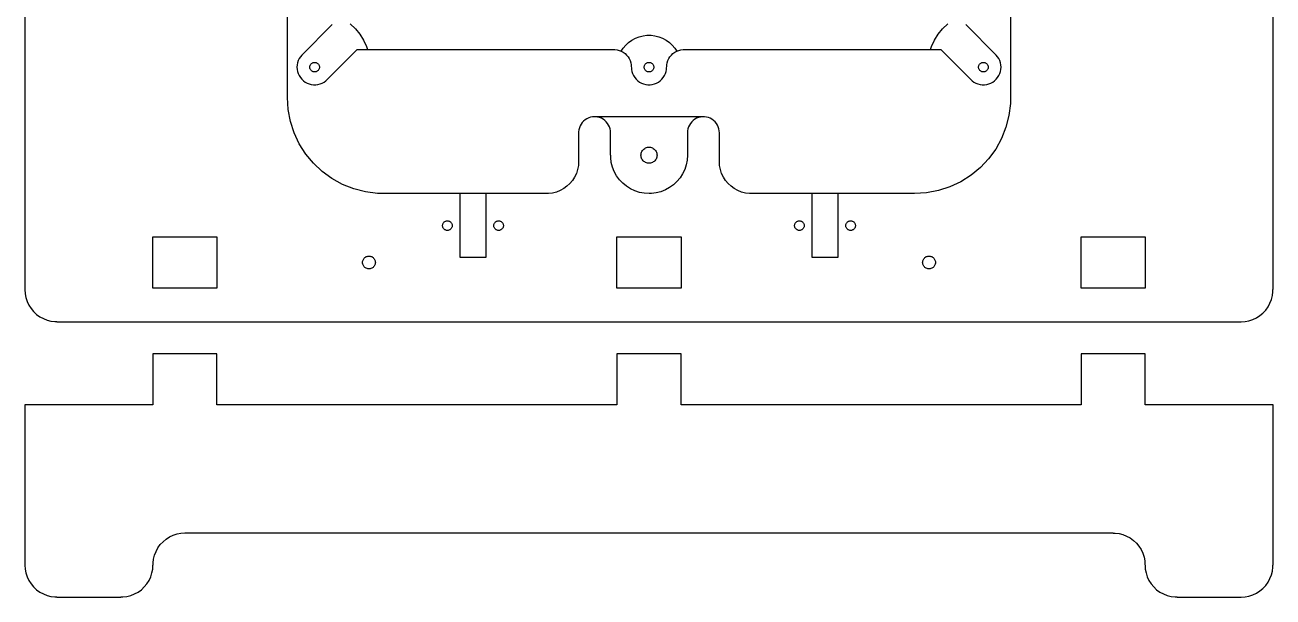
# Model space of a CAD drawing. Header units: millimetres. Extents: x -400 to 400, y 10 to 536.
# Drawn here: x 10 to 400, y 10 to 188.7 of the extents above; entities that cross this region are included whole.
import ezdxf

# ---------------------------------------------------------------- set-up
doc = ezdxf.new("R2010")
doc.units = ezdxf.units.MM
doc.layers.add('iTopie_plates-LaserCut_2x0.25in_thickness_2x400mm_2x380mm_2x330mm_rods_wide-triangle-holes.dxf_layer_1', color=1, linetype='Continuous')
doc.layers.add('iTopie_plates-LaserCut_2x0.25in_thickness_2x400mm_2x380mm_2x330mm_rods_wide-triangle-holes.dxf_layer_2', color=2, linetype='Continuous')

msp = doc.modelspace()

# ---------------------------------------------------------------- linework, layer by layer
at = {"layer": 'iTopie_plates-LaserCut_2x0.25in_thickness_2x400mm_2x380mm_2x330mm_rods_wide-triangle-holes.dxf_layer_1'}
for points in [[(318, 466), (318, 166), (318, 166), (317.941, 166), (317.941, 166), (317.941, 164.116), (317.941, 164.116), (317.469, 160.379), (317.469, 160.379), (316.532, 156.729), (316.532, 156.729), (315.145, 153.227), (315.145, 153.227), (313.33, 149.925), (313.33, 149.925), (311.115, 146.877), (311.115, 146.877), (308.536, 144.131), (308.536, 144.131), (305.634, 141.729), (305.634, 141.729), (302.453, 139.711), (302.453, 139.711), (299.044, 138.107), (299.044, 138.107), (295.461, 136.942), (295.461, 136.942), (291.76, 136.237), (291.76, 136.237), (288, 136), (288, 136), (237, 136), (237, 136), (237, 136.02), (237, 136.02), (236.372, 136.02), (236.372, 136.02), (235.126, 136.177), (235.126, 136.177), (233.91, 136.489), (233.91, 136.489), (232.742, 136.952), (232.742, 136.952), (231.642, 137.557), (231.642, 137.557), (230.626, 138.295), (230.626, 138.295), (229.71, 139.155), (229.71, 139.155), (228.91, 140.122), (228.91, 140.122), (228.237, 141.182), (228.237, 141.182), (227.702, 142.319), (227.702, 142.319), (227.314, 143.513), (227.314, 143.513), (227.079, 144.747), (227.079, 144.747), (227, 146), (227, 146), (227, 155), (227, 155), (226.961, 155.627), (226.961, 155.627), (226.843, 156.243), (226.843, 156.243), (226.649, 156.841), (226.649, 156.841), (226.382, 157.409), (226.382, 157.409), (226.045, 157.939), (226.045, 157.939), (225.645, 158.423), (225.645, 158.423), (225.187, 158.853), (225.187, 158.853), (224.679, 159.222), (224.679, 159.222), (224.129, 159.524), (224.129, 159.524), (223.545, 159.755), (223.545, 159.755), (222.937, 159.911), (222.937, 159.911), (222.314, 159.99), (222.314, 159.99), (222, 159.99), (222, 159.99), (222, 160), (222, 160), (188, 160), (188, 160), (187.373, 159.961), (187.373, 159.961), (186.757, 159.843), (186.757, 159.843), (186.159, 159.649), (186.159, 159.649), (185.591, 159.382), (185.591, 159.382), (185.061, 159.045), (185.061, 159.045), (184.577, 158.645), (184.577, 158.645), (184.147, 158.187), (184.147, 158.187), (183.778, 157.679), (183.778, 157.679), (183.476, 157.129), (183.476, 157.129), (183.245, 156.545), (183.245, 156.545), (183.089, 155.937), (183.089, 155.937), (183.01, 155.314), (183.01, 155.314), (183.01, 155), (183.01, 155), (183, 155), (183, 155), (183, 146), (183, 146), (182.921, 144.747), (182.921, 144.747), (182.686, 143.513), (182.686, 143.513), (182.298, 142.319), (182.298, 142.319), (181.763, 141.182), (181.763, 141.182), (181.09, 140.122), (181.09, 140.122), (180.29, 139.155), (180.29, 139.155), (179.374, 138.295), (179.374, 138.295), (178.358, 137.557), (178.358, 137.557), (177.258, 136.952), (177.258, 136.952), (176.09, 136.489), (176.09, 136.489), (174.874, 136.177), (174.874, 136.177), (173.628, 136.02), (173.628, 136.02), (173, 136.02), (173, 136.02), (173, 136), (173, 136), (122, 136)], [(122, 136), (122, 136.059), (122, 136.059), (120.116, 136.059), (120.116, 136.059), (116.379, 136.531), (116.379, 136.531), (112.729, 137.468), (112.729, 137.468), (109.227, 138.855), (109.227, 138.855), (105.925, 140.67), (105.925, 140.67), (102.877, 142.885), (102.877, 142.885), (100.131, 145.464), (100.131, 145.464), (97.7295, 148.366), (97.7295, 148.366), (95.7108, 151.547), (95.7108, 151.547), (94.1067, 154.956), (94.1067, 154.956), (92.9425, 158.539), (92.9425, 158.539), (92.2366, 162.24), (92.2366, 162.24), (92, 166), (92, 166), (92, 427.6)], [(10, 382), (10, 106), (10, 106), (10.0788, 104.747), (10.0788, 104.747), (10.3142, 103.513), (10.3142, 103.513), (10.7022, 102.319), (10.7022, 102.319), (11.2369, 101.182), (11.2369, 101.182), (11.9098, 100.122), (11.9098, 100.122), (12.7103, 99.1545), (12.7103, 99.1545), (13.6257, 98.2949), (13.6257, 98.2949), (14.6417, 97.5567), (14.6417, 97.5567), (15.7422, 96.9517), (15.7422, 96.9517), (16.9098, 96.4894), (16.9098, 96.4894), (18.1262, 96.1771), (18.1262, 96.1771), (19.3721, 96.0197), (19.3721, 96.0197), (20, 96.0197), (20, 96.0197), (20, 96), (20, 96), (390, 96), (390, 96), (391.253, 96.0788)], [(391.253, 96.0788), (392.487, 96.3141), (392.487, 96.3141), (393.681, 96.7022), (393.681, 96.7022), (394.818, 97.2369), (394.818, 97.2369), (395.878, 97.9098), (395.878, 97.9098), (396.845, 98.7103), (396.845, 98.7103), (397.705, 99.6257), (397.705, 99.6257), (398.443, 100.642), (398.443, 100.642), (399.048, 101.742), (399.048, 101.742), (399.511, 102.91), (399.511, 102.91), (399.823, 104.126), (399.823, 104.126), (399.98, 105.372), (399.98, 105.372), (399.98, 106), (399.98, 106), (400, 106), (400, 106), (400, 382)], [(106, 188.774), (96.4907, 179.265), (96.4907, 179.265), (96.0504, 178.733), (96.0504, 178.733), (95.6803, 178.15), (95.6803, 178.15), (95.3862, 177.525), (95.3862, 177.525), (95.1728, 176.868), (95.1728, 176.868), (95.0434, 176.189), (95.0434, 176.189), (95, 175.5), (95, 175.5), (95.0434, 174.811), (95.0434, 174.811), (95.1728, 174.132), (95.1728, 174.132), (95.3862, 173.475), (95.3862, 173.475), (95.6803, 172.85), (95.6803, 172.85), (96.0504, 172.267), (96.0504, 172.267), (96.4907, 171.735), (96.4907, 171.735), (96.9942, 171.262), (96.9942, 171.262), (97.5529, 170.856), (97.5529, 170.856), (98.1582, 170.523), (98.1582, 170.523), (98.8004, 170.269), (98.8004, 170.269), (99.4694, 170.097), (99.4694, 170.097), (100.155, 170.011), (100.155, 170.011), (100.845, 170.011), (100.845, 170.011), (101.531, 170.097)], [(101.531, 170.097), (102.2, 170.269), (102.2, 170.269), (102.842, 170.523), (102.842, 170.523), (103.447, 170.856), (103.447, 170.856), (104.006, 171.262), (104.006, 171.262), (104.509, 171.735), (104.509, 171.735), (113.774, 181), (113.774, 181), (194, 181), (194, 181), (194, 180.989), (194, 180.989), (194.345, 180.989), (194.345, 180.989), (195.031, 180.903), (195.031, 180.903), (195.7, 180.731), (195.7, 180.731), (196.342, 180.477), (196.342, 180.477), (196.947, 180.144), (196.947, 180.144), (197.506, 179.738), (197.506, 179.738), (198.009, 179.265), (198.009, 179.265), (198.45, 178.733), (198.45, 178.733), (198.82, 178.15), (198.82, 178.15), (199.114, 177.525), (199.114, 177.525), (199.327, 176.868), (199.327, 176.868), (199.457, 176.189), (199.457, 176.189), (199.543, 174.811), (199.543, 174.811), (199.673, 174.132), (199.673, 174.132), (199.886, 173.475), (199.886, 173.475), (200.18, 172.85), (200.18, 172.85), (200.55, 172.267), (200.55, 172.267), (200.991, 171.735), (200.991, 171.735), (201.494, 171.262), (201.494, 171.262), (202.053, 170.856), (202.053, 170.856), (202.658, 170.523), (202.658, 170.523), (203.3, 170.269), (203.3, 170.269), (203.969, 170.097), (203.969, 170.097), (204.655, 170.011), (204.655, 170.011), (205.345, 170.011), (205.345, 170.011), (206.031, 170.097), (206.031, 170.097), (206.7, 170.269), (206.7, 170.269), (207.342, 170.523), (207.342, 170.523), (207.947, 170.856), (207.947, 170.856), (208.506, 171.262), (208.506, 171.262), (209.009, 171.735), (209.009, 171.735), (209.45, 172.267), (209.45, 172.267), (209.82, 172.85), (209.82, 172.85), (210.114, 173.475), (210.114, 173.475), (210.327, 174.132), (210.327, 174.132), (210.457, 174.811), (210.457, 174.811), (210.543, 176.189), (210.543, 176.189), (210.673, 176.868), (210.673, 176.868), (210.886, 177.525), (210.886, 177.525), (211.18, 178.15), (211.18, 178.15), (211.55, 178.733), (211.55, 178.733), (211.991, 179.265), (211.991, 179.265), (212.494, 179.738), (212.494, 179.738), (213.053, 180.144), (213.053, 180.144), (213.658, 180.477), (213.658, 180.477), (214.3, 180.731), (214.3, 180.731), (214.969, 180.903), (214.969, 180.903), (215.655, 180.989), (215.655, 180.989), (216, 180.989), (216, 180.989), (216, 181), (216, 181), (296.226, 181), (296.226, 181), (305.491, 171.735), (305.491, 171.735), (305.994, 171.262), (305.994, 171.262), (306.553, 170.856), (306.553, 170.856), (307.158, 170.523), (307.158, 170.523), (307.8, 170.269), (307.8, 170.269), (308.469, 170.097), (308.469, 170.097), (309.155, 170.011), (309.155, 170.011), (309.845, 170.011), (309.845, 170.011), (310.531, 170.097), (310.531, 170.097), (311.2, 170.269), (311.2, 170.269), (311.842, 170.523), (311.842, 170.523), (312.447, 170.856), (312.447, 170.856), (313.006, 171.262), (313.006, 171.262), (313.509, 171.735), (313.509, 171.735), (313.95, 172.267), (313.95, 172.267), (314.32, 172.85), (314.32, 172.85), (314.614, 173.475), (314.614, 173.475), (314.827, 174.132), (314.827, 174.132), (314.957, 174.811), (314.957, 174.811), (315, 175.5), (315, 175.5), (314.957, 176.189), (314.957, 176.189), (314.827, 176.868), (314.827, 176.868), (314.614, 177.525), (314.614, 177.525), (314.32, 178.15), (314.32, 178.15), (313.95, 178.733), (313.95, 178.733), (313.509, 179.265), (313.509, 179.265), (304, 188.774)], [(100.406, 174.003), (100.219, 174.027), (100.219, 174.027), (100.036, 174.073), (100.036, 174.073), (99.8613, 174.143), (99.8613, 174.143), (99.6963, 174.234), (99.6963, 174.234), (99.5439, 174.344), (99.5439, 174.344), (99.4065, 174.473), (99.4065, 174.473), (99.2865, 174.618), (99.2865, 174.618), (99.1855, 174.777), (99.1855, 174.777), (99.1053, 174.948), (99.1053, 174.948), (99.0471, 175.127), (99.0471, 175.127), (99.0118, 175.312), (99.0118, 175.312), (99, 175.5), (99, 175.5), (99.0118, 175.688), (99.0118, 175.688), (99.0471, 175.873), (99.0471, 175.873), (99.1053, 176.052), (99.1053, 176.052), (99.1855, 176.223), (99.1855, 176.223), (99.2865, 176.382), (99.2865, 176.382), (99.4065, 176.527), (99.4065, 176.527), (99.5439, 176.656), (99.5439, 176.656), (99.6963, 176.766), (99.6963, 176.766), (99.8613, 176.857), (99.8613, 176.857), (100.036, 176.927), (100.036, 176.927), (100.219, 176.973), (100.219, 176.973), (100.406, 176.997), (100.406, 176.997), (100.594, 176.997), (100.594, 176.997), (100.781, 176.973), (100.781, 176.973), (100.964, 176.927), (100.964, 176.927), (101.139, 176.857), (101.139, 176.857), (101.304, 176.766), (101.304, 176.766), (101.456, 176.656), (101.456, 176.656), (101.593, 176.527), (101.593, 176.527), (101.714, 176.382), (101.714, 176.382), (101.814, 176.223), (101.814, 176.223), (101.895, 176.052), (101.895, 176.052), (101.953, 175.873), (101.953, 175.873), (101.988, 175.688), (101.988, 175.688), (102, 175.5), (102, 175.5), (101.988, 175.312), (101.988, 175.312), (101.953, 175.127), (101.953, 175.127), (101.895, 174.948), (101.895, 174.948), (101.814, 174.777), (101.814, 174.777), (101.714, 174.618), (101.714, 174.618), (101.593, 174.473), (101.593, 174.473), (101.456, 174.344), (101.456, 174.344), (101.304, 174.234), (101.304, 174.234), (101.139, 174.143), (101.139, 174.143), (100.964, 174.073), (100.964, 174.073), (100.781, 174.027), (100.781, 174.027), (100.594, 174.003), (100.594, 174.003), (100.406, 174.003)], [(204.906, 174.003), (204.719, 174.027), (204.719, 174.027), (204.536, 174.073), (204.536, 174.073), (204.361, 174.143), (204.361, 174.143), (204.196, 174.234), (204.196, 174.234), (204.044, 174.344), (204.044, 174.344), (203.907, 174.473), (203.907, 174.473), (203.786, 174.618), (203.786, 174.618), (203.686, 174.777), (203.686, 174.777), (203.605, 174.948), (203.605, 174.948), (203.547, 175.127), (203.547, 175.127), (203.512, 175.312), (203.512, 175.312), (203.5, 175.5), (203.5, 175.5), (203.512, 175.688), (203.512, 175.688), (203.547, 175.873), (203.547, 175.873), (203.605, 176.052), (203.605, 176.052), (203.686, 176.223), (203.686, 176.223), (203.786, 176.382), (203.786, 176.382), (203.907, 176.527), (203.907, 176.527), (204.044, 176.656), (204.044, 176.656), (204.196, 176.766), (204.196, 176.766), (204.361, 176.857), (204.361, 176.857), (204.536, 176.927), (204.536, 176.927), (204.719, 176.973), (204.719, 176.973), (204.906, 176.997), (204.906, 176.997), (205.094, 176.997), (205.094, 176.997), (205.281, 176.973), (205.281, 176.973), (205.464, 176.927), (205.464, 176.927), (205.639, 176.857), (205.639, 176.857), (205.804, 176.766), (205.804, 176.766), (205.956, 176.656), (205.956, 176.656), (206.093, 176.527), (206.093, 176.527), (206.214, 176.382), (206.214, 176.382), (206.314, 176.223), (206.314, 176.223), (206.395, 176.052), (206.395, 176.052), (206.453, 175.873), (206.453, 175.873), (206.488, 175.688), (206.488, 175.688), (206.5, 175.5), (206.5, 175.5), (206.488, 175.312), (206.488, 175.312), (206.453, 175.127), (206.453, 175.127), (206.395, 174.948), (206.395, 174.948), (206.314, 174.777), (206.314, 174.777), (206.214, 174.618), (206.214, 174.618), (206.093, 174.473), (206.093, 174.473), (205.956, 174.344), (205.956, 174.344), (205.804, 174.234), (205.804, 174.234), (205.639, 174.143), (205.639, 174.143), (205.464, 174.073), (205.464, 174.073), (205.281, 174.027), (205.281, 174.027), (205.094, 174.003), (205.094, 174.003), (204.906, 174.003)], [(309.406, 174.003), (309.219, 174.027), (309.219, 174.027), (309.036, 174.073), (309.036, 174.073), (308.861, 174.143), (308.861, 174.143), (308.696, 174.234), (308.696, 174.234), (308.544, 174.344), (308.544, 174.344), (308.407, 174.473), (308.407, 174.473), (308.286, 174.618), (308.286, 174.618), (308.186, 174.777), (308.186, 174.777), (308.105, 174.948), (308.105, 174.948), (308.047, 175.127), (308.047, 175.127), (308.012, 175.312), (308.012, 175.312), (308, 175.5), (308, 175.5), (308.012, 175.688), (308.012, 175.688), (308.047, 175.873), (308.047, 175.873), (308.105, 176.052), (308.105, 176.052), (308.186, 176.223), (308.186, 176.223), (308.286, 176.382), (308.286, 176.382), (308.407, 176.527), (308.407, 176.527), (308.544, 176.656), (308.544, 176.656), (308.696, 176.766), (308.696, 176.766), (308.861, 176.857), (308.861, 176.857), (309.036, 176.927), (309.036, 176.927), (309.219, 176.973), (309.219, 176.973), (309.406, 176.997), (309.406, 176.997), (309.594, 176.997), (309.594, 176.997), (309.781, 176.973), (309.781, 176.973), (309.964, 176.927), (309.964, 176.927), (310.139, 176.857), (310.139, 176.857), (310.304, 176.766), (310.304, 176.766), (310.456, 176.656), (310.456, 176.656), (310.593, 176.527), (310.593, 176.527), (310.714, 176.382), (310.714, 176.382), (310.814, 176.223), (310.814, 176.223), (310.895, 176.052), (310.895, 176.052), (310.953, 175.873), (310.953, 175.873), (310.988, 175.688), (310.988, 175.688), (311, 175.5), (311, 175.5), (310.988, 175.312), (310.988, 175.312), (310.953, 175.127), (310.953, 175.127), (310.895, 174.948), (310.895, 174.948), (310.814, 174.777), (310.814, 174.777), (310.714, 174.618), (310.714, 174.618), (310.593, 174.473), (310.593, 174.473), (310.456, 174.344), (310.456, 174.344), (310.304, 174.234), (310.304, 174.234), (310.139, 174.143), (310.139, 174.143), (309.964, 174.073), (309.964, 174.073), (309.781, 174.027), (309.781, 174.027), (309.594, 174.003), (309.594, 174.003), (309.406, 174.003)], [(204.843, 145.505), (204.532, 145.544), (204.532, 145.544), (204.227, 145.622), (204.227, 145.622), (203.936, 145.738), (203.936, 145.738), (203.66, 145.889), (203.66, 145.889), (203.406, 146.074), (203.406, 146.074), (203.178, 146.289), (203.178, 146.289), (202.977, 146.531), (202.977, 146.531), (202.809, 146.796), (202.809, 146.796), (202.676, 147.08), (202.676, 147.08), (202.579, 147.378), (202.579, 147.378), (202.52, 147.687), (202.52, 147.687), (202.5, 148), (202.5, 148), (202.52, 148.313), (202.52, 148.313), (202.579, 148.622), (202.579, 148.622), (202.676, 148.92), (202.676, 148.92), (202.809, 149.204), (202.809, 149.204), (202.977, 149.469), (202.977, 149.469), (203.178, 149.711), (203.178, 149.711), (203.406, 149.926), (203.406, 149.926), (203.66, 150.111), (203.66, 150.111), (203.936, 150.262), (203.936, 150.262), (204.227, 150.378), (204.227, 150.378), (204.532, 150.456), (204.532, 150.456), (204.843, 150.495), (204.843, 150.495), (205.157, 150.495), (205.157, 150.495), (205.468, 150.456), (205.468, 150.456), (205.773, 150.378), (205.773, 150.378), (206.064, 150.262), (206.064, 150.262), (206.34, 150.111), (206.34, 150.111), (206.594, 149.926), (206.594, 149.926), (206.822, 149.711), (206.822, 149.711), (207.023, 149.469), (207.023, 149.469), (207.191, 149.204), (207.191, 149.204), (207.324, 148.92), (207.324, 148.92), (207.421, 148.622), (207.421, 148.622), (207.48, 148.313), (207.48, 148.313), (207.5, 148), (207.5, 148), (207.48, 147.687), (207.48, 147.687), (207.421, 147.378), (207.421, 147.378), (207.324, 147.08), (207.324, 147.08), (207.191, 146.796), (207.191, 146.796), (207.023, 146.531), (207.023, 146.531), (206.822, 146.289), (206.822, 146.289), (206.594, 146.074), (206.594, 146.074), (206.34, 145.889), (206.34, 145.889), (206.064, 145.738), (206.064, 145.738), (205.773, 145.622), (205.773, 145.622), (205.468, 145.544), (205.468, 145.544), (205.157, 145.505), (205.157, 145.505), (204.843, 145.505)], [(141.906, 124.503), (141.719, 124.527), (141.719, 124.527), (141.536, 124.573), (141.536, 124.573), (141.361, 124.643), (141.361, 124.643), (141.196, 124.734), (141.196, 124.734), (141.044, 124.844), (141.044, 124.844), (140.907, 124.973), (140.907, 124.973), (140.786, 125.118), (140.786, 125.118), (140.686, 125.277), (140.686, 125.277), (140.605, 125.448), (140.605, 125.448), (140.547, 125.627), (140.547, 125.627), (140.512, 125.812), (140.512, 125.812), (140.5, 126), (140.5, 126), (140.512, 126.188), (140.512, 126.188), (140.547, 126.373), (140.547, 126.373), (140.605, 126.552), (140.605, 126.552), (140.686, 126.723), (140.686, 126.723), (140.786, 126.882), (140.786, 126.882), (140.907, 127.027), (140.907, 127.027), (141.044, 127.156), (141.044, 127.156), (141.196, 127.266), (141.196, 127.266), (141.361, 127.357), (141.361, 127.357), (141.536, 127.427), (141.536, 127.427), (141.719, 127.473), (141.719, 127.473), (141.906, 127.497), (141.906, 127.497), (142.094, 127.497), (142.094, 127.497), (142.281, 127.473), (142.281, 127.473), (142.464, 127.427), (142.464, 127.427), (142.639, 127.357), (142.639, 127.357), (142.804, 127.266), (142.804, 127.266), (142.956, 127.156), (142.956, 127.156), (143.093, 127.027), (143.093, 127.027), (143.214, 126.882), (143.214, 126.882), (143.314, 126.723), (143.314, 126.723), (143.395, 126.552), (143.395, 126.552), (143.453, 126.373), (143.453, 126.373), (143.488, 126.188), (143.488, 126.188), (143.5, 126), (143.5, 126), (143.488, 125.812), (143.488, 125.812), (143.453, 125.627), (143.453, 125.627), (143.395, 125.448), (143.395, 125.448), (143.314, 125.277), (143.314, 125.277), (143.214, 125.118), (143.214, 125.118), (143.093, 124.973), (143.093, 124.973), (142.956, 124.844), (142.956, 124.844), (142.804, 124.734), (142.804, 124.734), (142.639, 124.643), (142.639, 124.643), (142.464, 124.573), (142.464, 124.573), (142.281, 124.527), (142.281, 124.527), (142.094, 124.503), (142.094, 124.503), (141.906, 124.503)], [(157.906, 124.503), (157.719, 124.527), (157.719, 124.527), (157.536, 124.573), (157.536, 124.573), (157.361, 124.643), (157.361, 124.643), (157.196, 124.734), (157.196, 124.734), (157.044, 124.844), (157.044, 124.844), (156.907, 124.973), (156.907, 124.973), (156.786, 125.118), (156.786, 125.118), (156.686, 125.277), (156.686, 125.277), (156.605, 125.448), (156.605, 125.448), (156.547, 125.627), (156.547, 125.627), (156.512, 125.812), (156.512, 125.812), (156.5, 126), (156.5, 126), (156.512, 126.188), (156.512, 126.188), (156.547, 126.373), (156.547, 126.373), (156.605, 126.552), (156.605, 126.552), (156.686, 126.723), (156.686, 126.723), (156.786, 126.882), (156.786, 126.882), (156.907, 127.027), (156.907, 127.027), (157.044, 127.156), (157.044, 127.156), (157.196, 127.266), (157.196, 127.266), (157.361, 127.357), (157.361, 127.357), (157.536, 127.427), (157.536, 127.427), (157.719, 127.473), (157.719, 127.473), (157.906, 127.497), (157.906, 127.497), (158.094, 127.497), (158.094, 127.497), (158.281, 127.473), (158.281, 127.473), (158.464, 127.427), (158.464, 127.427), (158.639, 127.357), (158.639, 127.357), (158.804, 127.266), (158.804, 127.266), (158.956, 127.156), (158.956, 127.156), (159.093, 127.027), (159.093, 127.027), (159.214, 126.882), (159.214, 126.882), (159.314, 126.723), (159.314, 126.723), (159.395, 126.552), (159.395, 126.552), (159.453, 126.373), (159.453, 126.373), (159.488, 126.188), (159.488, 126.188), (159.5, 126), (159.5, 126), (159.488, 125.812), (159.488, 125.812), (159.453, 125.627), (159.453, 125.627), (159.395, 125.448), (159.395, 125.448), (159.314, 125.277), (159.314, 125.277), (159.214, 125.118), (159.214, 125.118), (159.093, 124.973), (159.093, 124.973), (158.956, 124.844), (158.956, 124.844), (158.804, 124.734), (158.804, 124.734), (158.639, 124.643), (158.639, 124.643), (158.464, 124.573), (158.464, 124.573), (158.281, 124.527), (158.281, 124.527), (158.094, 124.503), (158.094, 124.503), (157.906, 124.503)], [(251.906, 124.503), (251.719, 124.527), (251.719, 124.527), (251.536, 124.573), (251.536, 124.573), (251.361, 124.643), (251.361, 124.643), (251.196, 124.734), (251.196, 124.734), (251.044, 124.844), (251.044, 124.844), (250.907, 124.973), (250.907, 124.973), (250.786, 125.118), (250.786, 125.118), (250.686, 125.277), (250.686, 125.277), (250.605, 125.448), (250.605, 125.448), (250.547, 125.627), (250.547, 125.627), (250.512, 125.812), (250.512, 125.812), (250.5, 126), (250.5, 126), (250.512, 126.188), (250.512, 126.188), (250.547, 126.373), (250.547, 126.373), (250.605, 126.552), (250.605, 126.552), (250.686, 126.723), (250.686, 126.723), (250.786, 126.882), (250.786, 126.882), (250.907, 127.027), (250.907, 127.027), (251.044, 127.156), (251.044, 127.156), (251.196, 127.266), (251.196, 127.266), (251.361, 127.357), (251.361, 127.357), (251.536, 127.427), (251.536, 127.427), (251.719, 127.473), (251.719, 127.473), (251.906, 127.497), (251.906, 127.497), (252.094, 127.497), (252.094, 127.497), (252.281, 127.473), (252.281, 127.473), (252.464, 127.427), (252.464, 127.427), (252.639, 127.357), (252.639, 127.357), (252.804, 127.266), (252.804, 127.266), (252.956, 127.156), (252.956, 127.156), (253.093, 127.027), (253.093, 127.027), (253.214, 126.882), (253.214, 126.882), (253.314, 126.723), (253.314, 126.723), (253.395, 126.552), (253.395, 126.552), (253.453, 126.373), (253.453, 126.373), (253.488, 126.188), (253.488, 126.188), (253.5, 126), (253.5, 126), (253.488, 125.812), (253.488, 125.812), (253.453, 125.627), (253.453, 125.627), (253.395, 125.448), (253.395, 125.448), (253.314, 125.277), (253.314, 125.277), (253.214, 125.118), (253.214, 125.118), (253.093, 124.973), (253.093, 124.973), (252.956, 124.844), (252.956, 124.844), (252.804, 124.734), (252.804, 124.734), (252.639, 124.643), (252.639, 124.643), (252.464, 124.573), (252.464, 124.573), (252.281, 124.527), (252.281, 124.527), (252.094, 124.503), (252.094, 124.503), (251.906, 124.503)], [(267.906, 124.503), (267.719, 124.527), (267.719, 124.527), (267.536, 124.573), (267.536, 124.573), (267.361, 124.643), (267.361, 124.643), (267.196, 124.734), (267.196, 124.734), (267.044, 124.844), (267.044, 124.844), (266.907, 124.973), (266.907, 124.973), (266.786, 125.118), (266.786, 125.118), (266.686, 125.277), (266.686, 125.277), (266.605, 125.448), (266.605, 125.448), (266.547, 125.627), (266.547, 125.627), (266.512, 125.812), (266.512, 125.812), (266.5, 126), (266.5, 126), (266.512, 126.188), (266.512, 126.188), (266.547, 126.373), (266.547, 126.373), (266.605, 126.552), (266.605, 126.552), (266.686, 126.723), (266.686, 126.723), (266.786, 126.882), (266.786, 126.882), (266.907, 127.027), (266.907, 127.027), (267.044, 127.156), (267.044, 127.156), (267.196, 127.266), (267.196, 127.266), (267.361, 127.357), (267.361, 127.357), (267.536, 127.427), (267.536, 127.427), (267.719, 127.473), (267.719, 127.473), (267.906, 127.497), (267.906, 127.497), (268.094, 127.497), (268.094, 127.497), (268.281, 127.473), (268.281, 127.473), (268.464, 127.427), (268.464, 127.427), (268.639, 127.357), (268.639, 127.357), (268.804, 127.266), (268.804, 127.266), (268.956, 127.156), (268.956, 127.156), (269.093, 127.027), (269.093, 127.027), (269.214, 126.882), (269.214, 126.882), (269.314, 126.723), (269.314, 126.723), (269.395, 126.552), (269.395, 126.552), (269.453, 126.373), (269.453, 126.373), (269.488, 126.188), (269.488, 126.188), (269.5, 126), (269.5, 126), (269.488, 125.812), (269.488, 125.812), (269.453, 125.627), (269.453, 125.627), (269.395, 125.448), (269.395, 125.448), (269.314, 125.277), (269.314, 125.277), (269.214, 125.118), (269.214, 125.118), (269.093, 124.973), (269.093, 124.973), (268.956, 124.844), (268.956, 124.844), (268.804, 124.734), (268.804, 124.734), (268.639, 124.643), (268.639, 124.643), (268.464, 124.573), (268.464, 124.573), (268.281, 124.527), (268.281, 124.527), (268.094, 124.503), (268.094, 124.503), (267.906, 124.503)], [(50, 106.5), (50, 122.5), (50, 122.5), (70, 122.5), (70, 122.5), (70, 106.5), (70, 106.5), (50, 106.5)], [(195, 106.5), (195, 122.5), (195, 122.5), (215, 122.5), (215, 122.5), (215, 106.5), (215, 106.5), (195, 106.5)], [(340, 106.5), (340, 122.5), (340, 122.5), (360, 122.5), (360, 122.5), (360, 106.5), (360, 106.5), (340, 106.5)], [(117.374, 112.504), (117.125, 112.535), (117.125, 112.535), (116.882, 112.598), (116.882, 112.598), (116.648, 112.69), (116.648, 112.69), (116.428, 112.811), (116.428, 112.811), (116.225, 112.959), (116.225, 112.959), (116.042, 113.131), (116.042, 113.131), (115.882, 113.324), (115.882, 113.324), (115.747, 113.536), (115.747, 113.536), (115.64, 113.764), (115.64, 113.764), (115.563, 114.003), (115.563, 114.003), (115.516, 114.249), (115.516, 114.249), (115.5, 114.5), (115.5, 114.5), (115.516, 114.751), (115.516, 114.751), (115.563, 114.997), (115.563, 114.997), (115.64, 115.236), (115.64, 115.236), (115.747, 115.464), (115.747, 115.464), (115.882, 115.676), (115.882, 115.676), (116.042, 115.869), (116.042, 115.869), (116.225, 116.041), (116.225, 116.041), (116.428, 116.189), (116.428, 116.189), (116.648, 116.31), (116.648, 116.31), (116.882, 116.402), (116.882, 116.402), (117.125, 116.465), (117.125, 116.465), (117.374, 116.496), (117.374, 116.496), (117.626, 116.496), (117.626, 116.496), (117.875, 116.465), (117.875, 116.465), (118.118, 116.402), (118.118, 116.402), (118.352, 116.31), (118.352, 116.31), (118.572, 116.189), (118.572, 116.189), (118.775, 116.041), (118.775, 116.041), (118.958, 115.869), (118.958, 115.869), (119.118, 115.676), (119.118, 115.676), (119.253, 115.464), (119.253, 115.464), (119.36, 115.236), (119.36, 115.236), (119.437, 114.997), (119.437, 114.997), (119.484, 114.751), (119.484, 114.751), (119.5, 114.5), (119.5, 114.5), (119.484, 114.249), (119.484, 114.249), (119.437, 114.003), (119.437, 114.003), (119.36, 113.764), (119.36, 113.764), (119.253, 113.536), (119.253, 113.536), (119.118, 113.324), (119.118, 113.324), (118.958, 113.131), (118.958, 113.131), (118.775, 112.959), (118.775, 112.959), (118.572, 112.811), (118.572, 112.811), (118.352, 112.69), (118.352, 112.69), (118.118, 112.598), (118.118, 112.598), (117.875, 112.535), (117.875, 112.535), (117.626, 112.504), (117.626, 112.504), (117.374, 112.504)], [(292.374, 112.504), (292.125, 112.535), (292.125, 112.535), (291.882, 112.598), (291.882, 112.598), (291.648, 112.69), (291.648, 112.69), (291.428, 112.811), (291.428, 112.811), (291.225, 112.959), (291.225, 112.959), (291.042, 113.131), (291.042, 113.131), (290.882, 113.324), (290.882, 113.324), (290.747, 113.536), (290.747, 113.536), (290.64, 113.764), (290.64, 113.764), (290.563, 114.003), (290.563, 114.003), (290.516, 114.249), (290.516, 114.249), (290.5, 114.5), (290.5, 114.5), (290.516, 114.751), (290.516, 114.751), (290.563, 114.997), (290.563, 114.997), (290.64, 115.236), (290.64, 115.236), (290.747, 115.464), (290.747, 115.464), (290.882, 115.676), (290.882, 115.676), (291.042, 115.869), (291.042, 115.869), (291.225, 116.041), (291.225, 116.041), (291.428, 116.189), (291.428, 116.189), (291.648, 116.31), (291.648, 116.31), (291.882, 116.402), (291.882, 116.402), (292.125, 116.465), (292.125, 116.465), (292.374, 116.496), (292.374, 116.496), (292.626, 116.496), (292.626, 116.496), (292.875, 116.465), (292.875, 116.465), (293.118, 116.402), (293.118, 116.402), (293.352, 116.31), (293.352, 116.31), (293.572, 116.189), (293.572, 116.189), (293.775, 116.041), (293.775, 116.041), (293.958, 115.869), (293.958, 115.869), (294.118, 115.676), (294.118, 115.676), (294.253, 115.464), (294.253, 115.464), (294.36, 115.236), (294.36, 115.236), (294.437, 114.997), (294.437, 114.997), (294.484, 114.751), (294.484, 114.751), (294.5, 114.5), (294.5, 114.5), (294.484, 114.249), (294.484, 114.249), (294.437, 114.003), (294.437, 114.003), (294.36, 113.764), (294.36, 113.764), (294.253, 113.536), (294.253, 113.536), (294.118, 113.324), (294.118, 113.324), (293.958, 113.131), (293.958, 113.131), (293.775, 112.959), (293.775, 112.959), (293.572, 112.811), (293.572, 112.811), (293.352, 112.69), (293.352, 112.69), (293.118, 112.598), (293.118, 112.598), (292.875, 112.535), (292.875, 112.535), (292.626, 112.504), (292.626, 112.504), (292.374, 112.504)], [(40, 10.0197), (40.6279, 10.0197), (40.6279, 10.0197), (41.8738, 10.1771), (41.8738, 10.1771), (43.0902, 10.4894), (43.0902, 10.4894), (44.2578, 10.9517), (44.2578, 10.9517), (45.3583, 11.5567), (45.3583, 11.5567), (46.3743, 12.2949), (46.3743, 12.2949), (47.2897, 13.1545), (47.2897, 13.1545), (48.0902, 14.1221), (48.0902, 14.1221), (48.7631, 15.1824), (48.7631, 15.1824), (49.2978, 16.3187), (49.2978, 16.3187), (49.6858, 17.5131), (49.6858, 17.5131), (49.9212, 18.7467), (49.9212, 18.7467), (50, 20), (50, 20), (50.0197, 20), (50.0197, 20), (50.0197, 20.6279), (50.0197, 20.6279), (50.1771, 21.8738), (50.1771, 21.8738), (50.4894, 23.0902), (50.4894, 23.0902), (50.9517, 24.2578), (50.9517, 24.2578), (51.5567, 25.3583), (51.5567, 25.3583), (52.2949, 26.3743), (52.2949, 26.3743), (53.1545, 27.2897), (53.1545, 27.2897), (54.1221, 28.0902), (54.1221, 28.0902), (55.1824, 28.7631), (55.1824, 28.7631), (56.3187, 29.2978), (56.3187, 29.2978), (57.5131, 29.6858), (57.5131, 29.6858), (58.7467, 29.9212), (58.7467, 29.9212), (60, 30), (60, 30), (350, 30), (350, 30), (350, 29.9803), (350, 29.9803), (350.628, 29.9803), (350.628, 29.9803), (351.874, 29.8229), (351.874, 29.8229), (353.09, 29.5106), (353.09, 29.5106), (354.258, 29.0483), (354.258, 29.0483), (355.358, 28.4433), (355.358, 28.4433), (356.374, 27.7051), (356.374, 27.7051), (357.29, 26.8455), (357.29, 26.8455), (358.09, 25.8779), (358.09, 25.8779), (358.763, 24.8176), (358.763, 24.8176), (359.298, 23.6813), (359.298, 23.6813), (359.686, 22.4869), (359.686, 22.4869), (359.921, 21.2533), (359.921, 21.2533), (360.079, 18.7467), (360.079, 18.7467), (360.314, 17.5131), (360.314, 17.5131), (360.702, 16.3187), (360.702, 16.3187), (361.237, 15.1824), (361.237, 15.1824), (361.91, 14.1221), (361.91, 14.1221), (362.71, 13.1545), (362.71, 13.1545), (363.626, 12.2949), (363.626, 12.2949), (364.642, 11.5567), (364.642, 11.5567), (365.742, 10.9517), (365.742, 10.9517), (366.91, 10.4894), (366.91, 10.4894), (368.126, 10.1771), (368.126, 10.1771), (369.372, 10.0197), (369.372, 10.0197), (370, 10.0197), (370, 10.0197), (370, 10), (370, 10), (390, 10), (390, 10), (391.253, 10.0788), (391.253, 10.0788), (392.487, 10.3141), (392.487, 10.3141), (393.681, 10.7022), (393.681, 10.7022), (394.818, 11.2369), (394.818, 11.2369), (395.878, 11.9098), (395.878, 11.9098), (396.845, 12.7103), (396.845, 12.7103), (397.705, 13.6257), (397.705, 13.6257), (398.443, 14.6417), (398.443, 14.6417), (399.048, 15.7422), (399.048, 15.7422), (399.511, 16.9098), (399.511, 16.9098), (399.823, 18.1262), (399.823, 18.1262), (399.98, 19.3721), (399.98, 19.3721), (399.98, 20), (399.98, 20), (400, 20), (400, 20), (400, 70), (400, 70), (360, 70), (360, 70), (360, 86), (360, 86), (340, 86), (340, 86), (340, 70), (340, 70), (215, 70), (215, 70), (215, 86), (215, 86), (195, 86), (195, 86), (195, 70), (195, 70), (70, 70), (70, 70), (70, 86), (70, 86), (50, 86), (50, 86), (50, 70), (50, 70), (10, 70), (10, 70), (10, 20), (10, 20), (10.0788, 18.7467), (10.0788, 18.7467), (10.3142, 17.5131), (10.3142, 17.5131), (10.7022, 16.3187), (10.7022, 16.3187), (11.2369, 15.1824), (11.2369, 15.1824), (11.9098, 14.1221), (11.9098, 14.1221), (12.7103, 13.1545), (12.7103, 13.1545), (13.6257, 12.2949), (13.6257, 12.2949), (14.6417, 11.5567), (14.6417, 11.5567), (15.7422, 10.9517), (15.7422, 10.9517), (16.9098, 10.4894), (16.9098, 10.4894), (18.1262, 10.1771), (18.1262, 10.1771), (19.3721, 10.0197), (19.3721, 10.0197), (20, 10.0197), (20, 10.0197), (20, 10), (20, 10), (40, 10), (40, 10), (40, 10.0197)]]:
    msp.add_lwpolyline(points, dxfattribs=at)
at = {"layer": 'iTopie_plates-LaserCut_2x0.25in_thickness_2x400mm_2x380mm_2x330mm_rods_wide-triangle-holes.dxf_layer_2'}
for points in [[(146, 116), (146, 136), (146, 136), (122, 136), (122, 136), (122, 136.059), (122, 136.059), (120.116, 136.059), (120.116, 136.059), (116.379, 136.531), (116.379, 136.531), (112.729, 137.468), (112.729, 137.468), (109.227, 138.855), (109.227, 138.855), (105.925, 140.67), (105.925, 140.67), (102.877, 142.885), (102.877, 142.885), (100.131, 145.464), (100.131, 145.464), (97.7295, 148.366), (97.7295, 148.366), (95.7108, 151.547), (95.7108, 151.547), (94.1067, 154.956), (94.1067, 154.956), (92.9425, 158.539), (92.9425, 158.539), (92.2366, 162.24), (92.2366, 162.24), (92, 166), (92, 166), (92, 466)], [(318, 466), (318, 166), (318, 166), (317.941, 166), (317.941, 166), (317.941, 164.116), (317.941, 164.116), (317.469, 160.379), (317.469, 160.379), (316.532, 156.729), (316.532, 156.729), (315.145, 153.227), (315.145, 153.227), (313.33, 149.925), (313.33, 149.925), (311.115, 146.877), (311.115, 146.877), (308.536, 144.131), (308.536, 144.131), (305.634, 141.729), (305.634, 141.729), (302.453, 139.711), (302.453, 139.711), (299.044, 138.107), (299.044, 138.107), (295.461, 136.942), (295.461, 136.942), (291.76, 136.237), (291.76, 136.237), (288, 136), (288, 136), (264, 136), (264, 136), (264, 116), (264, 116), (256, 116), (256, 116), (256, 136), (256, 136), (237, 136), (237, 136), (237, 136.02), (237, 136.02), (236.372, 136.02), (236.372, 136.02), (235.126, 136.177), (235.126, 136.177), (233.91, 136.489), (233.91, 136.489), (232.742, 136.952), (232.742, 136.952), (231.642, 137.557), (231.642, 137.557), (230.626, 138.295), (230.626, 138.295), (229.71, 139.155), (229.71, 139.155), (228.91, 140.122), (228.91, 140.122), (228.237, 141.182), (228.237, 141.182), (227.702, 142.319), (227.702, 142.319), (227.314, 143.513), (227.314, 143.513), (227.079, 144.747), (227.079, 144.747), (227, 146), (227, 146), (227, 155), (227, 155), (226.961, 155.627), (226.961, 155.627), (226.843, 156.243), (226.843, 156.243), (226.649, 156.841), (226.649, 156.841), (226.382, 157.409), (226.382, 157.409), (226.045, 157.939), (226.045, 157.939), (225.645, 158.423), (225.645, 158.423), (225.187, 158.853), (225.187, 158.853), (224.679, 159.222), (224.679, 159.222), (224.129, 159.524), (224.129, 159.524), (223.545, 159.755), (223.545, 159.755), (222.937, 159.911), (222.937, 159.911), (222.314, 159.99), (222.314, 159.99), (221.686, 159.99), (221.686, 159.99), (221.063, 159.911), (221.063, 159.911), (220.455, 159.755), (220.455, 159.755), (219.871, 159.524), (219.871, 159.524), (219.321, 159.222), (219.321, 159.222), (218.813, 158.853), (218.813, 158.853), (218.355, 158.423), (218.355, 158.423), (217.955, 157.939), (217.955, 157.939), (217.618, 157.409), (217.618, 157.409), (217.351, 156.841), (217.351, 156.841), (217.157, 156.243), (217.157, 156.243), (217.039, 155.627), (217.039, 155.627), (217, 155), (217, 155), (217, 148), (217, 148), (216.905, 146.496), (216.905, 146.496), (216.623, 145.016), (216.623, 145.016), (216.157, 143.583), (216.157, 143.583), (215.516, 142.219), (215.516, 142.219), (214.708, 140.947), (214.708, 140.947), (213.748, 139.785), (213.748, 139.785), (212.649, 138.754), (212.649, 138.754), (211.43, 137.868), (211.43, 137.868), (210.109, 137.142), (210.109, 137.142), (208.708, 136.587), (208.708, 136.587), (207.249, 136.213), (207.249, 136.213), (205.753, 136.024), (205.753, 136.024), (205, 136.024), (205, 136.024), (205, 136), (205, 136), (203.496, 136.095), (203.496, 136.095), (202.016, 136.377), (202.016, 136.377), (200.583, 136.843), (200.583, 136.843), (199.219, 137.484), (199.219, 137.484), (197.947, 138.292), (197.947, 138.292), (196.785, 139.252), (196.785, 139.252), (195.754, 140.351), (195.754, 140.351), (194.868, 141.57), (194.868, 141.57), (194.142, 142.891), (194.142, 142.891), (193.587, 144.292), (193.587, 144.292), (193.213, 145.751), (193.213, 145.751), (193.024, 147.247), (193.024, 147.247), (193.024, 148), (193.024, 148), (193, 148), (193, 148), (193, 155), (193, 155), (192.961, 155.627), (192.961, 155.627), (192.843, 156.243), (192.843, 156.243), (192.649, 156.841), (192.649, 156.841), (192.382, 157.409), (192.382, 157.409), (192.045, 157.939), (192.045, 157.939), (191.645, 158.423), (191.645, 158.423), (191.187, 158.853), (191.187, 158.853), (190.679, 159.222), (190.679, 159.222), (190.129, 159.524), (190.129, 159.524), (189.545, 159.755), (189.545, 159.755), (188.937, 159.911), (188.937, 159.911), (188.314, 159.99), (188.314, 159.99), (188, 159.99), (188, 159.99), (188, 160), (188, 160), (187.373, 159.961), (187.373, 159.961), (186.757, 159.843), (186.757, 159.843), (186.159, 159.649), (186.159, 159.649), (185.591, 159.382), (185.591, 159.382), (185.061, 159.045), (185.061, 159.045), (184.577, 158.645), (184.577, 158.645), (184.147, 158.187), (184.147, 158.187), (183.778, 157.679), (183.778, 157.679), (183.476, 157.129), (183.476, 157.129), (183.245, 156.545), (183.245, 156.545), (183.089, 155.937), (183.089, 155.937), (183.01, 155.314), (183.01, 155.314), (183.01, 155), (183.01, 155), (183, 155), (183, 155), (183, 146), (183, 146), (182.921, 144.747), (182.921, 144.747), (182.686, 143.513), (182.686, 143.513), (182.298, 142.319), (182.298, 142.319), (181.763, 141.182), (181.763, 141.182), (181.09, 140.122), (181.09, 140.122), (180.29, 139.155), (180.29, 139.155), (179.374, 138.295), (179.374, 138.295), (178.358, 137.557), (178.358, 137.557), (177.258, 136.952), (177.258, 136.952), (176.09, 136.489), (176.09, 136.489), (174.874, 136.177), (174.874, 136.177), (173.628, 136.02), (173.628, 136.02), (173, 136.02), (173, 136.02), (173, 136), (173, 136), (154, 136), (154, 136), (154, 116), (154, 116), (146, 116)], [(10, 382), (10, 106), (10, 106), (10.0788, 104.747), (10.0788, 104.747), (10.3142, 103.513), (10.3142, 103.513), (10.7022, 102.319), (10.7022, 102.319), (11.2369, 101.182), (11.2369, 101.182), (11.9098, 100.122), (11.9098, 100.122), (12.7103, 99.1545), (12.7103, 99.1545), (13.6257, 98.2949), (13.6257, 98.2949), (14.6417, 97.5567), (14.6417, 97.5567), (15.7422, 96.9517), (15.7422, 96.9517), (16.9098, 96.4894), (16.9098, 96.4894), (18.1262, 96.1771), (18.1262, 96.1771), (19.3721, 96.0197), (19.3721, 96.0197), (20, 96.0197), (20, 96.0197), (20, 96), (20, 96), (390, 96), (390, 96), (391.253, 96.0788)], [(391.253, 96.0788), (392.487, 96.3141), (392.487, 96.3141), (393.681, 96.7022), (393.681, 96.7022), (394.818, 97.2369), (394.818, 97.2369), (395.878, 97.9098), (395.878, 97.9098), (396.845, 98.7103), (396.845, 98.7103), (397.705, 99.6257), (397.705, 99.6257), (398.443, 100.642), (398.443, 100.642), (399.048, 101.742), (399.048, 101.742), (399.511, 102.91), (399.511, 102.91), (399.823, 104.126), (399.823, 104.126), (399.98, 105.372), (399.98, 105.372), (399.98, 106), (399.98, 106), (400, 106), (400, 106), (400, 382)], [(111.655, 188.984), (113.257, 187.48), (113.257, 187.48), (114.658, 185.786), (114.658, 185.786), (115.835, 183.931), (115.835, 183.931), (116.771, 181.942), (116.771, 181.942), (117.077, 181), (117.077, 181), (194, 181), (194, 181), (194, 180.989), (194, 180.989), (194.345, 180.989), (194.345, 180.989), (195.031, 180.903), (195.031, 180.903), (195.7, 180.731), (195.7, 180.731), (196.339, 180.478), (196.339, 180.478), (196.91, 181.378), (196.91, 181.378), (197.71, 182.345), (197.71, 182.345), (198.626, 183.205), (198.626, 183.205), (199.642, 183.943), (199.642, 183.943), (200.742, 184.548), (200.742, 184.548), (201.91, 185.011), (201.91, 185.011), (203.126, 185.323), (203.126, 185.323), (204.372, 185.48), (204.372, 185.48), (205.628, 185.48), (205.628, 185.48), (206.874, 185.323), (206.874, 185.323), (208.09, 185.011), (208.09, 185.011), (209.258, 184.548), (209.258, 184.548), (210.358, 183.943), (210.358, 183.943), (211.374, 183.205), (211.374, 183.205), (212.29, 182.345), (212.29, 182.345), (213.09, 181.378), (213.09, 181.378), (213.661, 180.478), (213.661, 180.478), (214.3, 180.731)], [(214.3, 180.731), (214.969, 180.903), (214.969, 180.903), (215.655, 180.989), (215.655, 180.989), (216, 180.989), (216, 180.989), (216, 181), (216, 181), (292.923, 181), (292.923, 181), (293.229, 181.942), (293.229, 181.942), (294.165, 183.931), (294.165, 183.931), (295.342, 185.786), (295.342, 185.786), (296.743, 187.48), (296.743, 187.48), (298.345, 188.984)], [(141.906, 124.503), (141.719, 124.527), (141.719, 124.527), (141.536, 124.573), (141.536, 124.573), (141.361, 124.643), (141.361, 124.643), (141.196, 124.734), (141.196, 124.734), (141.044, 124.844), (141.044, 124.844), (140.907, 124.973), (140.907, 124.973), (140.786, 125.118), (140.786, 125.118), (140.686, 125.277), (140.686, 125.277), (140.605, 125.448), (140.605, 125.448), (140.547, 125.627), (140.547, 125.627), (140.512, 125.812), (140.512, 125.812), (140.5, 126), (140.5, 126), (140.512, 126.188), (140.512, 126.188), (140.547, 126.373), (140.547, 126.373), (140.605, 126.552), (140.605, 126.552), (140.686, 126.723), (140.686, 126.723), (140.786, 126.882), (140.786, 126.882), (140.907, 127.027), (140.907, 127.027), (141.044, 127.156), (141.044, 127.156), (141.196, 127.266), (141.196, 127.266), (141.361, 127.357), (141.361, 127.357), (141.536, 127.427), (141.536, 127.427), (141.719, 127.473), (141.719, 127.473), (141.906, 127.497), (141.906, 127.497), (142.094, 127.497), (142.094, 127.497), (142.281, 127.473), (142.281, 127.473), (142.464, 127.427), (142.464, 127.427), (142.639, 127.357), (142.639, 127.357), (142.804, 127.266), (142.804, 127.266), (142.956, 127.156), (142.956, 127.156), (143.093, 127.027), (143.093, 127.027), (143.214, 126.882), (143.214, 126.882), (143.314, 126.723), (143.314, 126.723), (143.395, 126.552), (143.395, 126.552), (143.453, 126.373), (143.453, 126.373), (143.488, 126.188), (143.488, 126.188), (143.5, 126), (143.5, 126), (143.488, 125.812), (143.488, 125.812), (143.453, 125.627), (143.453, 125.627), (143.395, 125.448), (143.395, 125.448), (143.314, 125.277), (143.314, 125.277), (143.214, 125.118), (143.214, 125.118), (143.093, 124.973), (143.093, 124.973), (142.956, 124.844), (142.956, 124.844), (142.804, 124.734), (142.804, 124.734), (142.639, 124.643), (142.639, 124.643), (142.464, 124.573), (142.464, 124.573), (142.281, 124.527), (142.281, 124.527), (142.094, 124.503), (142.094, 124.503), (141.906, 124.503)], [(157.906, 124.503), (157.719, 124.527), (157.719, 124.527), (157.536, 124.573), (157.536, 124.573), (157.361, 124.643), (157.361, 124.643), (157.196, 124.734), (157.196, 124.734), (157.044, 124.844), (157.044, 124.844), (156.907, 124.973), (156.907, 124.973), (156.786, 125.118), (156.786, 125.118), (156.686, 125.277), (156.686, 125.277), (156.605, 125.448), (156.605, 125.448), (156.547, 125.627), (156.547, 125.627), (156.512, 125.812), (156.512, 125.812), (156.5, 126), (156.5, 126), (156.512, 126.188), (156.512, 126.188), (156.547, 126.373), (156.547, 126.373), (156.605, 126.552), (156.605, 126.552), (156.686, 126.723), (156.686, 126.723), (156.786, 126.882), (156.786, 126.882), (156.907, 127.027), (156.907, 127.027), (157.044, 127.156), (157.044, 127.156), (157.196, 127.266), (157.196, 127.266), (157.361, 127.357), (157.361, 127.357), (157.536, 127.427), (157.536, 127.427), (157.719, 127.473), (157.719, 127.473), (157.906, 127.497), (157.906, 127.497), (158.094, 127.497), (158.094, 127.497), (158.281, 127.473), (158.281, 127.473), (158.464, 127.427), (158.464, 127.427), (158.639, 127.357), (158.639, 127.357), (158.804, 127.266), (158.804, 127.266), (158.956, 127.156), (158.956, 127.156), (159.093, 127.027), (159.093, 127.027), (159.214, 126.882), (159.214, 126.882), (159.314, 126.723), (159.314, 126.723), (159.395, 126.552), (159.395, 126.552), (159.453, 126.373), (159.453, 126.373), (159.488, 126.188), (159.488, 126.188), (159.5, 126), (159.5, 126), (159.488, 125.812), (159.488, 125.812), (159.453, 125.627), (159.453, 125.627), (159.395, 125.448), (159.395, 125.448), (159.314, 125.277), (159.314, 125.277), (159.214, 125.118), (159.214, 125.118), (159.093, 124.973), (159.093, 124.973), (158.956, 124.844), (158.956, 124.844), (158.804, 124.734), (158.804, 124.734), (158.639, 124.643), (158.639, 124.643), (158.464, 124.573), (158.464, 124.573), (158.281, 124.527), (158.281, 124.527), (158.094, 124.503), (158.094, 124.503), (157.906, 124.503)], [(251.906, 124.503), (251.719, 124.527), (251.719, 124.527), (251.536, 124.573), (251.536, 124.573), (251.361, 124.643), (251.361, 124.643), (251.196, 124.734), (251.196, 124.734), (251.044, 124.844), (251.044, 124.844), (250.907, 124.973), (250.907, 124.973), (250.786, 125.118), (250.786, 125.118), (250.686, 125.277), (250.686, 125.277), (250.605, 125.448), (250.605, 125.448), (250.547, 125.627), (250.547, 125.627), (250.512, 125.812), (250.512, 125.812), (250.5, 126), (250.5, 126), (250.512, 126.188), (250.512, 126.188), (250.547, 126.373), (250.547, 126.373), (250.605, 126.552), (250.605, 126.552), (250.686, 126.723), (250.686, 126.723), (250.786, 126.882), (250.786, 126.882), (250.907, 127.027), (250.907, 127.027), (251.044, 127.156), (251.044, 127.156), (251.196, 127.266), (251.196, 127.266), (251.361, 127.357), (251.361, 127.357), (251.536, 127.427), (251.536, 127.427), (251.719, 127.473), (251.719, 127.473), (251.906, 127.497), (251.906, 127.497), (252.094, 127.497), (252.094, 127.497), (252.281, 127.473), (252.281, 127.473), (252.464, 127.427), (252.464, 127.427), (252.639, 127.357), (252.639, 127.357), (252.804, 127.266), (252.804, 127.266), (252.956, 127.156), (252.956, 127.156), (253.093, 127.027), (253.093, 127.027), (253.214, 126.882), (253.214, 126.882), (253.314, 126.723), (253.314, 126.723), (253.395, 126.552), (253.395, 126.552), (253.453, 126.373), (253.453, 126.373), (253.488, 126.188), (253.488, 126.188), (253.5, 126), (253.5, 126), (253.488, 125.812), (253.488, 125.812), (253.453, 125.627), (253.453, 125.627), (253.395, 125.448), (253.395, 125.448), (253.314, 125.277), (253.314, 125.277), (253.214, 125.118), (253.214, 125.118), (253.093, 124.973), (253.093, 124.973), (252.956, 124.844), (252.956, 124.844), (252.804, 124.734), (252.804, 124.734), (252.639, 124.643), (252.639, 124.643), (252.464, 124.573), (252.464, 124.573), (252.281, 124.527), (252.281, 124.527), (252.094, 124.503), (252.094, 124.503), (251.906, 124.503)], [(267.906, 124.503), (267.719, 124.527), (267.719, 124.527), (267.536, 124.573), (267.536, 124.573), (267.361, 124.643), (267.361, 124.643), (267.196, 124.734), (267.196, 124.734), (267.044, 124.844), (267.044, 124.844), (266.907, 124.973), (266.907, 124.973), (266.786, 125.118), (266.786, 125.118), (266.686, 125.277), (266.686, 125.277), (266.605, 125.448), (266.605, 125.448), (266.547, 125.627), (266.547, 125.627), (266.512, 125.812), (266.512, 125.812), (266.5, 126), (266.5, 126), (266.512, 126.188), (266.512, 126.188), (266.547, 126.373), (266.547, 126.373), (266.605, 126.552), (266.605, 126.552), (266.686, 126.723), (266.686, 126.723), (266.786, 126.882), (266.786, 126.882), (266.907, 127.027), (266.907, 127.027), (267.044, 127.156), (267.044, 127.156), (267.196, 127.266), (267.196, 127.266), (267.361, 127.357), (267.361, 127.357), (267.536, 127.427), (267.536, 127.427), (267.719, 127.473), (267.719, 127.473), (267.906, 127.497), (267.906, 127.497), (268.094, 127.497), (268.094, 127.497), (268.281, 127.473), (268.281, 127.473), (268.464, 127.427), (268.464, 127.427), (268.639, 127.357), (268.639, 127.357), (268.804, 127.266), (268.804, 127.266), (268.956, 127.156), (268.956, 127.156), (269.093, 127.027), (269.093, 127.027), (269.214, 126.882), (269.214, 126.882), (269.314, 126.723), (269.314, 126.723), (269.395, 126.552), (269.395, 126.552), (269.453, 126.373), (269.453, 126.373), (269.488, 126.188), (269.488, 126.188), (269.5, 126), (269.5, 126), (269.488, 125.812), (269.488, 125.812), (269.453, 125.627), (269.453, 125.627), (269.395, 125.448), (269.395, 125.448), (269.314, 125.277), (269.314, 125.277), (269.214, 125.118), (269.214, 125.118), (269.093, 124.973), (269.093, 124.973), (268.956, 124.844), (268.956, 124.844), (268.804, 124.734), (268.804, 124.734), (268.639, 124.643), (268.639, 124.643), (268.464, 124.573), (268.464, 124.573), (268.281, 124.527), (268.281, 124.527), (268.094, 124.503), (268.094, 124.503), (267.906, 124.503)], [(50, 106.5), (50, 122.5), (50, 122.5), (70, 122.5), (70, 122.5), (70, 106.5), (70, 106.5), (50, 106.5)], [(195, 106.5), (195, 122.5), (195, 122.5), (215, 122.5), (215, 122.5), (215, 106.5), (215, 106.5), (195, 106.5)], [(340, 106.5), (340, 122.5), (340, 122.5), (360, 122.5), (360, 122.5), (360, 106.5), (360, 106.5), (340, 106.5)], [(117.374, 112.504), (117.125, 112.535), (117.125, 112.535), (116.882, 112.598), (116.882, 112.598), (116.648, 112.69), (116.648, 112.69), (116.428, 112.811), (116.428, 112.811), (116.225, 112.959), (116.225, 112.959), (116.042, 113.131), (116.042, 113.131), (115.882, 113.324), (115.882, 113.324), (115.747, 113.536), (115.747, 113.536), (115.64, 113.764), (115.64, 113.764), (115.563, 114.003), (115.563, 114.003), (115.516, 114.249), (115.516, 114.249), (115.5, 114.5), (115.5, 114.5), (115.516, 114.751), (115.516, 114.751), (115.563, 114.997), (115.563, 114.997), (115.64, 115.236), (115.64, 115.236), (115.747, 115.464), (115.747, 115.464), (115.882, 115.676), (115.882, 115.676), (116.042, 115.869), (116.042, 115.869), (116.225, 116.041), (116.225, 116.041), (116.428, 116.189), (116.428, 116.189), (116.648, 116.31), (116.648, 116.31), (116.882, 116.402), (116.882, 116.402), (117.125, 116.465), (117.125, 116.465), (117.374, 116.496), (117.374, 116.496), (117.626, 116.496), (117.626, 116.496), (117.875, 116.465), (117.875, 116.465), (118.118, 116.402), (118.118, 116.402), (118.352, 116.31), (118.352, 116.31), (118.572, 116.189), (118.572, 116.189), (118.775, 116.041), (118.775, 116.041), (118.958, 115.869), (118.958, 115.869), (119.118, 115.676), (119.118, 115.676), (119.253, 115.464), (119.253, 115.464), (119.36, 115.236), (119.36, 115.236), (119.437, 114.997), (119.437, 114.997), (119.484, 114.751), (119.484, 114.751), (119.5, 114.5), (119.5, 114.5), (119.484, 114.249), (119.484, 114.249), (119.437, 114.003), (119.437, 114.003), (119.36, 113.764), (119.36, 113.764), (119.253, 113.536), (119.253, 113.536), (119.118, 113.324), (119.118, 113.324), (118.958, 113.131), (118.958, 113.131), (118.775, 112.959), (118.775, 112.959), (118.572, 112.811), (118.572, 112.811), (118.352, 112.69), (118.352, 112.69), (118.118, 112.598), (118.118, 112.598), (117.875, 112.535), (117.875, 112.535), (117.626, 112.504), (117.626, 112.504), (117.374, 112.504)], [(292.374, 112.504), (292.125, 112.535), (292.125, 112.535), (291.882, 112.598), (291.882, 112.598), (291.648, 112.69), (291.648, 112.69), (291.428, 112.811), (291.428, 112.811), (291.225, 112.959), (291.225, 112.959), (291.042, 113.131), (291.042, 113.131), (290.882, 113.324), (290.882, 113.324), (290.747, 113.536), (290.747, 113.536), (290.64, 113.764), (290.64, 113.764), (290.563, 114.003), (290.563, 114.003), (290.516, 114.249), (290.516, 114.249), (290.5, 114.5), (290.5, 114.5), (290.516, 114.751), (290.516, 114.751), (290.563, 114.997), (290.563, 114.997), (290.64, 115.236), (290.64, 115.236), (290.747, 115.464), (290.747, 115.464), (290.882, 115.676), (290.882, 115.676), (291.042, 115.869), (291.042, 115.869), (291.225, 116.041), (291.225, 116.041), (291.428, 116.189), (291.428, 116.189), (291.648, 116.31), (291.648, 116.31), (291.882, 116.402), (291.882, 116.402), (292.125, 116.465), (292.125, 116.465), (292.374, 116.496), (292.374, 116.496), (292.626, 116.496), (292.626, 116.496), (292.875, 116.465), (292.875, 116.465), (293.118, 116.402), (293.118, 116.402), (293.352, 116.31), (293.352, 116.31), (293.572, 116.189), (293.572, 116.189), (293.775, 116.041), (293.775, 116.041), (293.958, 115.869), (293.958, 115.869), (294.118, 115.676), (294.118, 115.676), (294.253, 115.464), (294.253, 115.464), (294.36, 115.236), (294.36, 115.236), (294.437, 114.997), (294.437, 114.997), (294.484, 114.751), (294.484, 114.751), (294.5, 114.5), (294.5, 114.5), (294.484, 114.249), (294.484, 114.249), (294.437, 114.003), (294.437, 114.003), (294.36, 113.764), (294.36, 113.764), (294.253, 113.536), (294.253, 113.536), (294.118, 113.324), (294.118, 113.324), (293.958, 113.131), (293.958, 113.131), (293.775, 112.959), (293.775, 112.959), (293.572, 112.811), (293.572, 112.811), (293.352, 112.69), (293.352, 112.69), (293.118, 112.598), (293.118, 112.598), (292.875, 112.535), (292.875, 112.535), (292.626, 112.504), (292.626, 112.504), (292.374, 112.504)], [(40, 10.0197), (40.6279, 10.0197), (40.6279, 10.0197), (41.8738, 10.1771), (41.8738, 10.1771), (43.0902, 10.4894), (43.0902, 10.4894), (44.2578, 10.9517), (44.2578, 10.9517), (45.3583, 11.5567), (45.3583, 11.5567), (46.3743, 12.2949), (46.3743, 12.2949), (47.2897, 13.1545), (47.2897, 13.1545), (48.0902, 14.1221), (48.0902, 14.1221), (48.7631, 15.1824), (48.7631, 15.1824), (49.2978, 16.3187), (49.2978, 16.3187), (49.6858, 17.5131), (49.6858, 17.5131), (49.9212, 18.7467), (49.9212, 18.7467), (50, 20), (50, 20), (50.0197, 20), (50.0197, 20), (50.0197, 20.6279), (50.0197, 20.6279), (50.1771, 21.8738), (50.1771, 21.8738), (50.4894, 23.0902), (50.4894, 23.0902), (50.9517, 24.2578), (50.9517, 24.2578), (51.5567, 25.3583), (51.5567, 25.3583), (52.2949, 26.3743), (52.2949, 26.3743), (53.1545, 27.2897), (53.1545, 27.2897), (54.1221, 28.0902), (54.1221, 28.0902), (55.1824, 28.7631), (55.1824, 28.7631), (56.3187, 29.2978), (56.3187, 29.2978), (57.5131, 29.6858), (57.5131, 29.6858), (58.7467, 29.9212), (58.7467, 29.9212), (60, 30), (60, 30), (350, 30), (350, 30), (350, 29.9803), (350, 29.9803), (350.628, 29.9803), (350.628, 29.9803), (351.874, 29.8229), (351.874, 29.8229), (353.09, 29.5106), (353.09, 29.5106), (354.258, 29.0483), (354.258, 29.0483), (355.358, 28.4433), (355.358, 28.4433), (356.374, 27.7051), (356.374, 27.7051), (357.29, 26.8455), (357.29, 26.8455), (358.09, 25.8779), (358.09, 25.8779), (358.763, 24.8176), (358.763, 24.8176), (359.298, 23.6813), (359.298, 23.6813), (359.686, 22.4869), (359.686, 22.4869), (359.921, 21.2533), (359.921, 21.2533), (360.079, 18.7467), (360.079, 18.7467), (360.314, 17.5131), (360.314, 17.5131), (360.702, 16.3187), (360.702, 16.3187), (361.237, 15.1824), (361.237, 15.1824), (361.91, 14.1221), (361.91, 14.1221), (362.71, 13.1545), (362.71, 13.1545), (363.626, 12.2949), (363.626, 12.2949), (364.642, 11.5567), (364.642, 11.5567), (365.742, 10.9517), (365.742, 10.9517), (366.91, 10.4894), (366.91, 10.4894), (368.126, 10.1771), (368.126, 10.1771), (369.372, 10.0197), (369.372, 10.0197), (370, 10.0197), (370, 10.0197), (370, 10), (370, 10), (390, 10), (390, 10), (391.253, 10.0788), (391.253, 10.0788), (392.487, 10.3141), (392.487, 10.3141), (393.681, 10.7022), (393.681, 10.7022), (394.818, 11.2369), (394.818, 11.2369), (395.878, 11.9098), (395.878, 11.9098), (396.845, 12.7103), (396.845, 12.7103), (397.705, 13.6257), (397.705, 13.6257), (398.443, 14.6417), (398.443, 14.6417), (399.048, 15.7422), (399.048, 15.7422), (399.511, 16.9098), (399.511, 16.9098), (399.823, 18.1262), (399.823, 18.1262), (399.98, 19.3721), (399.98, 19.3721), (399.98, 20), (399.98, 20), (400, 20), (400, 20), (400, 70), (400, 70), (360, 70), (360, 70), (360, 86), (360, 86), (340, 86), (340, 86), (340, 70), (340, 70), (215, 70), (215, 70), (215, 86), (215, 86), (195, 86), (195, 86), (195, 70), (195, 70), (70, 70), (70, 70), (70, 86), (70, 86), (50, 86), (50, 86), (50, 70), (50, 70), (10, 70), (10, 70), (10, 20), (10, 20), (10.0788, 18.7467), (10.0788, 18.7467), (10.3142, 17.5131), (10.3142, 17.5131), (10.7022, 16.3187), (10.7022, 16.3187), (11.2369, 15.1824), (11.2369, 15.1824), (11.9098, 14.1221), (11.9098, 14.1221), (12.7103, 13.1545), (12.7103, 13.1545), (13.6257, 12.2949), (13.6257, 12.2949), (14.6417, 11.5567), (14.6417, 11.5567), (15.7422, 10.9517), (15.7422, 10.9517), (16.9098, 10.4894), (16.9098, 10.4894), (18.1262, 10.1771), (18.1262, 10.1771), (19.3721, 10.0197), (19.3721, 10.0197), (20, 10.0197), (20, 10.0197), (20, 10), (20, 10), (40, 10), (40, 10), (40, 10.0197)]]:
    msp.add_lwpolyline(points, dxfattribs=at)

doc.saveas('drawing.dxf')
